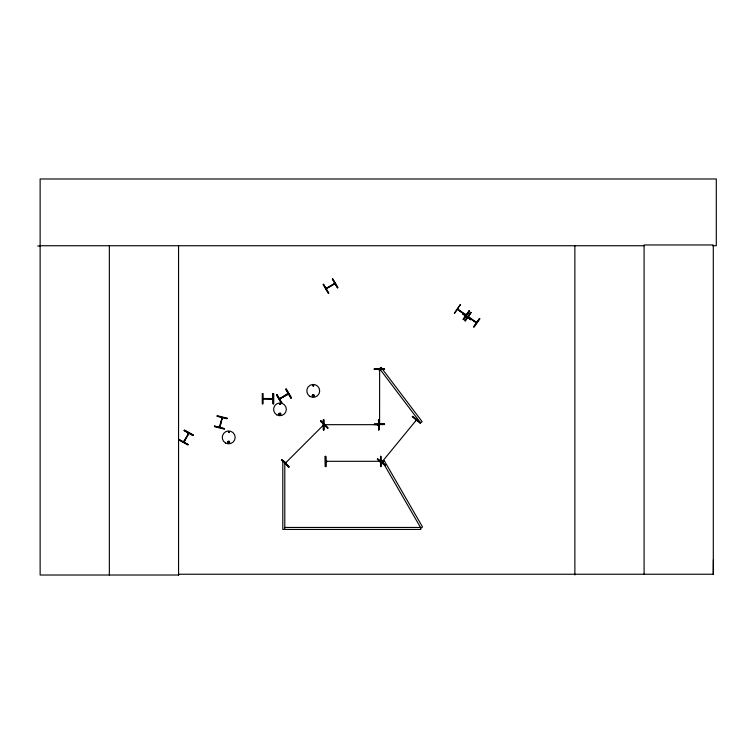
<?xml version="1.0" encoding="UTF-8"?>
<svg xmlns="http://www.w3.org/2000/svg" width="754" height="754" viewBox="0 0 754 754"><rect width="100%" height="100%" fill="white"/><g stroke="black" fill="none" stroke-linecap="round" stroke-linejoin="round"><path stroke-width="1.13" d="M712.775 245.738L716.3 245.738L716.3 178.981L40.132 178.981L40.132 575.019L178.66 575.019L178.566 574.246L713.293 574.246L713.397 559.93M220.121 426.246L219.376 427.32M219.32 427.094L222.204 417.518L219.866 427.273L222.307 417.537M457.593 309.394L465.878 315.361M468.111 316.925L468.309 316.642M476.66 322.514L468.404 316.699M379.13 369.62L379.696 369.62M379.696 370.327L379.13 370.337M229.31 442.315C228.358 439.667 227.623 444.474 229.414 442.164M279.404 404.059C280.865 402.372 280.252 405.727 279.48 404.191M279.649 404.059L280.234 403.908L279.734 404.201M279.3 413.946C280.94 416.623 280.252 411.496 279.442 414.427M313.777 385.728C312.844 383.729 312.542 387.122 313.683 385.841M313.853 395.643C311.298 397.49 314.39 393.211 313.4 396.236M279.838 399.007L288.546 393.984L279.423 398.715M326.237 288.782L335.04 283.617L326.143 288.424L327.321 288.273M379.177 369.62L379.648 370.327M381.505 461.976C382.721 459.714 382.052 463.408 382.042 461.222M221.855 417.433L221.987 418.602M227.114 418.168L226.973 418.715L217.086 416.227L217.218 415.68L227.105 418.206M183.608 441.75L184.042 442.042L188.802 433.446M188.01 433.814L188.462 434.068M324.239 424.86L323.428 425.614L323.918 424.672M229.159 432.353C228.5 429.978 227.953 434.087 229.207 431.967M312.967 385.426L313.325 385.888L313.315 385.322M381.562 461.844L382.146 461.175M325.898 461.712L327 461.297L325.869 461.307M378.517 425.077L377.443 425.077L378.546 424.662M380.487 461.307L379.356 461.316L380.487 461.655M262.844 398.527L273.052 398.998M179.254 439.573L178.971 440.072L187.925 444.973L188.17 444.521L179.216 439.639L188.104 444.643M184.193 430.647L184.466 430.157L193.392 435.105L193.118 435.595L184.202 430.628M184.051 441.062L183.524 441.825L188.811 433.211L184.014 441.976M415.511 420.412L415.793 420.883L416.378 420.072L381.844 462.117M324.107 424.992L323.24 425.237M454.643 313.344L460.166 304.748L460.637 305.078M454.342 313.127L460.213 304.776M458.536 310.196L457.942 309.093L457.669 309.583L465.708 315.229M465.275 314.295L465.802 315.219M463.22 319.376L469.092 311.034M463.531 319.592L469.403 311.251M470.722 312.316L464.813 320.629L465.275 320.959L471.09 312.571L470.684 312.288M465.161 320.874L471.033 312.533M469.054 317.726L469.129 317.085M475.425 322.212L475.962 321.892M473.682 326.868L479.544 318.527M188.302 433.173L188.34 434.295M286.322 462.843L285.954 462.485M228.914 432.287L228.5 431.872L228.943 432.315M415.529 420.562L416.17 419.761M385.256 465.727L377.32 459.309L377.679 458.875L385.605 465.293L377.594 458.979M420.27 423.088L420.628 422.645L412.674 416.265L412.344 416.66L420.27 423.088L412.391 416.604M377.415 424.672L377.622 425.077M272.91 398.923L273.042 398.527M284.673 463.305L288.735 467.254L289.102 466.886L281.845 459.723L281.449 460.119L283.089 461.684M320.865 420.694L320.469 421.1L327.726 428.263L328.122 427.857L320.827 420.723M286.068 462.447L285.427 463.107L323.9 424.634L323.249 425.284M286.322 462.702L285.596 463.427M334.851 283.316L334.05 284.192M287.406 393.984L287.66 394.427M379.639 423.107C378.649 422.428 380.27 423.833 379.234 424.031M334.003 283.683L334.107 284.296M228.415 441.637L228.132 442.315M229.15 442.589L228.415 442.692M326.143 288.424L334.644 283.372M328.725 293.023L328.235 293.315L323.07 284.512L323.56 284.23L328.659 293.061M337.528 287.868L338.009 287.576L332.806 278.801L332.363 279.065L337.528 287.868L332.486 278.989M276.935 394.474L276.445 394.757L281.6 403.56L282.09 403.277L276.916 394.483M290.893 398.112L291.383 397.829L286.228 389.026L285.738 389.309L290.959 398.084L285.86 389.243M279.517 398.668L287.99 393.579M279.696 398.97L288.085 393.597M326.897 461.75L325.973 461.307L326.897 461.297M380.384 461.75L379.46 461.665M457.801 309.102L466.057 314.918M263.768 398.989L263.872 398.527M272.835 398.989L263.052 398.941M374.304 368.876L384.502 368.81L384.512 369.375L374.304 369.441L374.304 368.876L384.502 368.857M374.304 369.375L384.512 369.234M379.083 419.742L378.508 419.742L378.574 429.94L379.149 429.94L379.036 419.742M324.135 425.124L324.946 424.662L323.928 425.02M374.314 424.21L384.512 424.144M377.518 424.672L378.442 424.672L324.031 424.672M323.391 429.95L323.956 429.95L323.824 419.742L323.325 419.752L323.391 429.95L323.372 419.752M325.266 456.387L325.832 456.387L325.898 466.585L325.332 466.585L325.266 456.387L325.379 466.585M380.459 456.377L381.024 456.377L381.09 466.575L380.525 466.585L380.525 456.377M379.46 461.307L380.384 461.307L325.973 461.307M37.7 246.021L40.132 246.011M40.132 245.738L644.086 245.738M262.844 393.607L262.279 393.607L262.279 403.805L262.844 403.805L262.769 393.607L262.703 403.805M273.042 393.607L273.608 393.607L273.608 403.805L273.042 403.805L273.042 393.607L273.184 403.805M262.948 398.527L272.939 398.527M284.786 527.451L420.807 527.451L420.807 529.44L282.797 529.44L282.797 461.429L284.786 461.429L284.786 529.44M272.128 398.941L272.128 398.423L271.902 398.998M217.114 416.095L227.011 418.574M214.579 426.189L224.456 428.743M465.416 314.399L465.105 314.72M184.447 430.195L193.373 435.143M184.268 430.525L193.156 435.539M469.978 318.197L474.766 321.572M476.396 322.891L468.253 317.095M379.582 423.003L379.582 423.927L379.639 369.62M379.196 423.899L379.224 423.003M320.516 421.043L327.773 428.215M281.826 459.733L289.055 466.933M323.438 284.296L328.603 293.099M286.181 389.055L291.346 397.858M276.812 394.54L281.968 403.343M276.482 394.738L281.647 403.531M380.6 456.377L380.666 466.585M379.582 369.517L379.592 370.44M378.659 419.742L378.715 429.94M325.69 456.387L325.832 466.585M323.749 419.742L323.815 429.95M713.293 574.246L713.293 244.965L644.086 244.965L644.086 574.246M574.868 245.738L574.868 575.019M273.561 393.607L273.561 403.805M178.557 245.738L178.557 575.019M109.349 245.738L109.349 575.019M227.831 441.919C228.962 445.425 230.564 439.45 227.831 441.919M279.084 413.889C280.205 417.396 281.808 411.411 279.084 413.889M312.354 395.407C313.476 398.913 315.078 392.938 312.354 395.407M214.598 426.123L214.456 426.67L224.353 429.158L224.494 428.611L214.598 426.123M468.997 310.959L463.107 319.291L463.569 319.621L469.44 311.279L468.979 310.95M479.506 318.499L473.616 326.831L474.087 327.151L479.949 318.81L479.487 318.48M462.56 313.787L470.675 319.705L462.56 313.787M381.09 367.387L379.507 368.583L420.534 422.824L422.117 421.627L381.09 367.387M384.455 461.024L382.73 462.013L420.817 527.979L422.542 526.989L384.455 461.024M384.512 424.002L374.314 424.068L374.314 424.634L384.512 424.568L384.512 424.002M310.017 396.463A6.456 6.456 0 0 0 319.696 390.874A6.456 6.456 0 0 0 310.017 385.294A6.456 6.456 0 0 0 310.017 396.463M312.542 396.35A0.99 0.99 0 0 0 314.192 395.907A0.99 0.99 0 0 0 312.985 394.691A0.99 0.99 0 0 0 312.542 396.35M225.493 442.975A6.456 6.456 0 0 0 235.173 437.395A6.456 6.456 0 0 0 225.493 431.806A6.456 6.456 0 0 0 225.493 442.975M228.226 443.013A0.99 0.99 0 0 0 229.706 442.164A0.99 0.99 0 0 0 228.226 441.307A0.99 0.99 0 0 0 228.226 443.013M276.784 414.87A6.362 6.362 0 0 0 286.332 409.356A6.362 6.362 0 0 0 276.784 403.842A6.362 6.362 0 0 0 276.784 414.87M279.47 414.983A0.99 0.99 0 0 0 280.95 414.125A0.99 0.99 0 0 0 279.47 413.267A0.99 0.99 0 0 0 279.47 414.983"/></g></svg>
